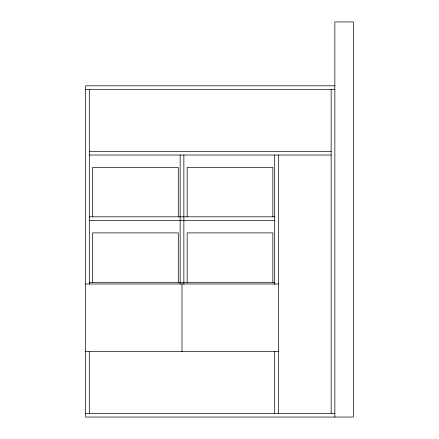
<?xml version="1.0" encoding="UTF-8"?>
<svg xmlns="http://www.w3.org/2000/svg" width="439" height="439" viewBox="0 0 439 439"><rect width="100%" height="100%" fill="white"/><g stroke="black" fill="none" stroke-linecap="round" stroke-linejoin="round"><path stroke-width="0.66" d="M334.858 85.808L85.605 85.808L85.605 417.05L353.395 417.05L353.395 21.95L334.858 21.95L334.858 417.05M85.605 89.518L334.858 89.518M89.309 151.318L331.149 151.318M89.309 155.022L331.149 155.022M89.309 216.822L274.704 216.822M89.309 220.532L274.704 220.532M89.309 282.326L274.704 282.326M85.605 283.978L278.414 283.978M85.605 351.546L278.414 351.546M85.605 413.34L334.858 413.34M331.149 89.518L331.149 413.34M278.414 155.022L278.414 413.34M274.704 155.022L274.704 284.527M274.704 351.672L274.704 413.34M272.855 216.822L272.855 167.385L187.157 167.385L187.157 216.822M272.855 282.326L272.855 232.889L187.157 232.889L187.157 282.326M183.864 155.022L183.864 284.247M182.009 283.978L182.009 351.546M180.155 155.022L180.155 284.247M178.3 216.822L178.3 167.385L92.607 167.385L92.607 216.822M178.3 282.326L178.3 232.889L92.607 232.889L92.607 282.326M89.309 89.518L89.309 284.181M89.309 351.727L89.309 413.34"/></g></svg>
